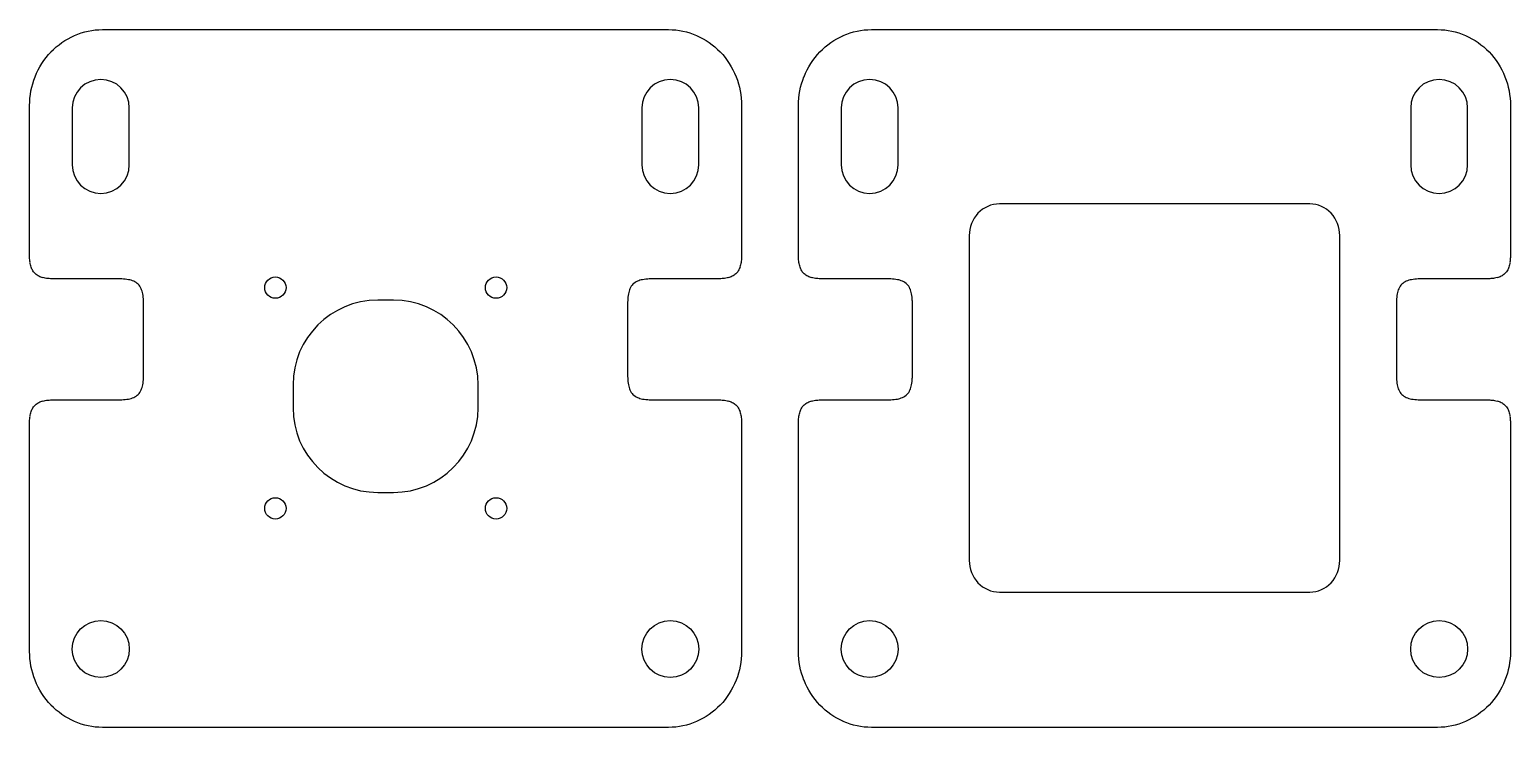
# Model space of a CAD drawing. Extents: x -1584 to -1376, y 5 to 103.
import ezdxf

# ---------------------------------------------------------------- set-up
doc = ezdxf.new("R2010")
doc.units = 0
doc.layers.add('KIT', color=7, linetype='CONTINUOUS')

msp = doc.modelspace()

# ---------------------------------------------------------------- linework, layer by layer
at = {"layer": 'KIT'}
for p, q in [((-1573.84, 102.77), (-1494.32, 102.77)), ((-1465.84, 102.77), (-1386.32, 102.77)), ((-1584.08, 70.77), (-1584.08, 92.09)), ((-1578.08, 91.77), (-1578.08, 83.77)), ((-1570.08, 83.77), (-1570.08, 91.77)), ((-1498.08, 91.77), (-1498.08, 83.77)), ((-1490.08, 83.77), (-1490.08, 91.77)), ((-1484.08, 92.09), (-1484.08, 70.77)), ((-1476.08, 70.77), (-1476.08, 92.09)), ((-1470.08, 91.77), (-1470.08, 83.77)), ((-1462.08, 83.77), (-1462.08, 91.77)), ((-1390.08, 91.77), (-1390.08, 83.77)), ((-1382.08, 83.77), (-1382.08, 91.77)), ((-1376.08, 92.09), (-1376.08, 70.77)), ((-1404.27, 78.29), (-1447.85, 78.29)), ((-1452.08, 73.86), (-1452.08, 28.2)), ((-1400.04, 28.2), (-1400.04, 73.86)), ((-1572.08, 67.76), (-1580.81, 67.77)), ((-1487.34, 67.77), (-1496.08, 67.76)), ((-1464.08, 67.76), (-1472.81, 67.77)), ((-1379.34, 67.77), (-1388.08, 67.76)), ((-1532.98, 64.77), (-1535.18, 64.77)), ((-1568.08, 54.78), (-1568.08, 63.76)), ((-1500.08, 63.76), (-1500.08, 54.78)), ((-1460.08, 54.78), (-1460.08, 63.76)), ((-1392.08, 63.76), (-1392.08, 54.78)), ((-1547.08, 52.87), (-1547.08, 49.67)), ((-1521.08, 49.67), (-1521.08, 52.87)), ((-1580.81, 50.77), (-1572.08, 50.78)), ((-1496.08, 50.78), (-1487.34, 50.77)), ((-1472.81, 50.77), (-1464.08, 50.78)), ((-1388.08, 50.78), (-1379.34, 50.77)), ((-1584.08, 15.45), (-1584.08, 47.77)), ((-1484.08, 47.77), (-1484.08, 15.45)), ((-1476.08, 15.45), (-1476.08, 47.77)), ((-1376.08, 47.77), (-1376.08, 15.45)), ((-1535.18, 37.77), (-1532.98, 37.77)), ((-1447.85, 23.77), (-1404.27, 23.77)), ((-1494.32, 4.77), (-1573.84, 4.77)), ((-1386.32, 4.77), (-1465.84, 4.77))]:
    msp.add_line(p, q, dxfattribs=at)
for centre, radius in [((-1549.56, 66.53), 1.5), ((-1518.56, 66.53), 1.5), ((-1549.56, 35.53), 1.5), ((-1518.56, 35.53), 1.5), ((-1574.08, 15.77), 4), ((-1494.08, 15.77), 4), ((-1466.08, 15.77), 4), ((-1386.08, 15.77), 4)]:
    msp.add_circle(centre, radius, dxfattribs=at)
at = {"layer": 'KIT', "extrusion": (0, 0, -1)}
for centre, radius, start, end in [((1573.66, 92.52), 10.28, 43.8065, 66.4044), ((1573.84, 92.93), 9.84, 66.4044, 90), ((1494.32, 92.93), 9.84, 90, 113.5956), ((1494.5, 92.52), 10.28, 113.5956, 136.1935), ((1465.66, 92.52), 10.28, 43.8065, 66.4044), ((1465.84, 92.93), 9.84, 66.4044, 90), ((1386.32, 92.93), 9.84, 90, 113.5956), ((1386.5, 92.52), 10.28, 113.5956, 136.1935), ((1573.38, 92.26), 10.66, 21.4502, 43.8065), ((1494.77, 92.26), 10.66, 136.1935, 158.5498), ((1465.38, 92.26), 10.66, 21.4502, 43.8065), ((1386.77, 92.26), 10.66, 136.1935, 158.5498), ((1572.95, 92.09), 11.13, 360, 21.4502), ((1495.2, 92.09), 11.13, 158.5498, 180), ((1464.95, 92.09), 11.13, 360, 21.4502), ((1387.2, 92.09), 11.13, 158.5498, 180), ((1575.04, 71.3), 9.06, 352.3053, 356.6642), ((1493.12, 71.3), 9.06, 183.3358, 187.6947), ((1467.04, 71.3), 9.06, 352.3053, 356.6642), ((1385.12, 71.3), 9.06, 183.3358, 187.6947), ((1580.26, 70.59), 3.78, 341.8893, 352.3053), ((1581.34, 70.24), 2.65, 329.4184, 341.8893), ((1581.99, 69.86), 1.9, 312.0727, 329.4184), ((1486.17, 69.86), 1.9, 210.5816, 227.9273), ((1486.81, 70.24), 2.65, 198.1107, 210.5816), ((1487.89, 70.59), 3.78, 187.6947, 198.1107), ((1472.26, 70.59), 3.78, 341.8893, 352.3053), ((1473.34, 70.24), 2.65, 329.4184, 341.8893), ((1473.99, 69.86), 1.9, 312.0727, 329.4184), ((1378.17, 69.86), 1.9, 210.5816, 227.9273), ((1378.81, 70.24), 2.65, 198.1107, 210.5816), ((1379.89, 70.59), 3.78, 187.6947, 198.1107), ((1581.93, 69.92), 1.98, 295.0902, 312.0727), ((1581.47, 70.91), 3.08, 284.1081, 295.0902), ((1581.13, 72.26), 4.46, 275.0187, 284.1081), ((1580.53, 79.04), 11.27, 271.4137, 275.0187), ((1487.62, 79.04), 11.27, 264.9813, 268.5863), ((1487.03, 72.26), 4.46, 255.8919, 264.9813), ((1486.69, 70.91), 3.08, 244.9098, 255.8919), ((1486.22, 69.92), 1.98, 227.9273, 244.9098), ((1473.93, 69.92), 1.98, 295.0902, 312.0727), ((1473.47, 70.91), 3.08, 284.1081, 295.0902), ((1473.13, 72.26), 4.46, 275.0187, 284.1081), ((1472.53, 79.04), 11.27, 271.4137, 275.0187), ((1379.62, 79.04), 11.27, 264.9813, 268.5863), ((1379.03, 72.26), 4.46, 255.8919, 264.9813), ((1378.69, 70.91), 3.08, 244.9098, 255.8919), ((1378.22, 69.92), 1.98, 227.9273, 244.9098), ((1581.99, 48.68), 1.9, 30.5816, 47.9273), ((1581.93, 48.62), 1.98, 47.9273, 64.9098), ((1581.47, 47.63), 3.08, 64.9098, 75.8919), ((1581.13, 46.28), 4.46, 75.8919, 84.9813), ((1580.53, 39.5), 11.27, 84.9813, 88.5863), ((1487.62, 39.5), 11.27, 91.4137, 95.0187), ((1487.03, 46.28), 4.46, 95.0187, 104.1081), ((1486.69, 47.63), 3.08, 104.1081, 115.0902), ((1486.22, 48.62), 1.98, 115.0902, 132.0727), ((1486.17, 48.68), 1.9, 132.0727, 149.4184), ((1473.99, 48.68), 1.9, 30.5816, 47.9273), ((1473.93, 48.62), 1.98, 47.9273, 64.9098), ((1473.47, 47.63), 3.08, 64.9098, 75.8919), ((1473.13, 46.28), 4.46, 75.8919, 84.9813), ((1472.53, 39.5), 11.27, 84.9813, 88.5863), ((1379.62, 39.5), 11.27, 91.4137, 95.0187), ((1379.03, 46.28), 4.46, 95.0187, 104.1081), ((1378.69, 47.63), 3.08, 104.1081, 115.0902), ((1378.22, 48.62), 1.98, 115.0902, 132.0727), ((1378.17, 48.68), 1.9, 132.0727, 149.4184), ((1575.04, 47.24), 9.06, 3.3358, 7.6947), ((1580.26, 47.95), 3.78, 7.6947, 18.1107), ((1581.34, 48.3), 2.65, 18.1107, 30.5816), ((1486.81, 48.3), 2.65, 149.4184, 161.8893), ((1487.89, 47.95), 3.78, 161.8893, 172.3053), ((1493.12, 47.24), 9.06, 172.3053, 176.6642), ((1467.04, 47.24), 9.06, 3.3358, 7.6947), ((1472.26, 47.95), 3.78, 7.6947, 18.1107), ((1473.34, 48.3), 2.65, 18.1107, 30.5816), ((1378.81, 48.3), 2.65, 149.4184, 161.8893), ((1379.89, 47.95), 3.78, 161.8893, 172.3053), ((1385.12, 47.24), 9.06, 172.3053, 176.6642), ((1572.95, 15.45), 11.13, 338.5498, 360), ((1495.2, 15.45), 11.13, 180, 201.4502), ((1464.95, 15.45), 11.13, 338.5498, 0), ((1387.2, 15.45), 11.13, 180, 201.4502), ((1573.38, 15.28), 10.66, 316.1935, 338.5498), ((1494.77, 15.28), 10.66, 201.4502, 223.8065), ((1465.38, 15.28), 10.66, 316.1935, 338.5498), ((1386.77, 15.28), 10.66, 201.4502, 223.8065), ((1573.66, 15.02), 10.28, 293.5956, 316.1935), ((1494.5, 15.02), 10.28, 223.8065, 246.4044), ((1465.66, 15.02), 10.28, 293.5956, 316.1935), ((1386.5, 15.02), 10.28, 223.8065, 246.4044), ((1573.84, 14.61), 9.84, 270, 293.5956), ((1494.32, 14.61), 9.84, 246.4044, 270), ((1465.84, 14.61), 9.84, 270, 293.5956), ((1386.32, 14.61), 9.84, 246.4044, 270)]:
    msp.add_arc(centre, radius, start, end, dxfattribs=at)
at = {"layer": 'KIT'}
for centre, radius, start, end in [((-1574.08, 91.77), 4, 360, 180), ((-1494.08, 91.77), 4, 360, 180), ((-1466.08, 91.77), 4, 360, 180), ((-1386.08, 91.77), 4, 360, 180), ((-1574.08, 83.77), 4, 180, 0), ((-1494.08, 83.77), 4, 180, 0), ((-1466.08, 83.77), 4, 180, 0), ((-1386.08, 83.77), 4, 180, 0), ((-1447.49, 73.86), 4.59, 137.2856, 180), ((-1447.85, 74.19), 4.1, 90, 137.2856), ((-1404.27, 74.19), 4.1, 42.7144, 90), ((-1404.63, 73.86), 4.59, 0, 42.7144), ((-1572.08, 28.46), 39.3, 88.6157, 90), ((-1571.27, 61.79), 5.96, 79.5085, 88.6157), ((-1570.84, 64.15), 3.56, 67.1669, 79.5085), ((-1570.22, 65.62), 1.96, 22.8331, 67.1669), ((-1497.94, 65.62), 1.96, 112.8331, 157.1669), ((-1497.32, 64.15), 3.56, 100.4915, 112.8331), ((-1496.88, 61.79), 5.96, 91.3843, 100.4915), ((-1496.08, 28.46), 39.3, 90, 91.3843), ((-1464.08, 28.46), 39.3, 88.6157, 90), ((-1463.27, 61.79), 5.96, 79.5085, 88.6157), ((-1462.84, 64.15), 3.56, 67.1669, 79.5085), ((-1462.22, 65.62), 1.96, 22.8331, 67.1669), ((-1389.94, 65.62), 1.96, 112.8331, 157.1669), ((-1389.32, 64.15), 3.56, 100.4915, 112.8331), ((-1388.88, 61.79), 5.96, 91.3843, 100.4915), ((-1388.08, 28.46), 39.3, 90, 91.3843), ((-1571.69, 65), 3.56, 10.4915, 22.8331), ((-1574.05, 64.56), 5.96, 1.3843, 10.4915), ((-1607.37, 63.76), 39.3, 360, 1.3843), ((-1535.18, 52.87), 11.9, 90, 180), ((-1532.98, 52.87), 11.9, 360, 90), ((-1460.78, 63.76), 39.3, 178.6157, 180), ((-1494.11, 64.56), 5.96, 169.5085, 178.6157), ((-1496.47, 65), 3.56, 157.1669, 169.5085), ((-1463.69, 65), 3.56, 10.4915, 22.8331), ((-1466.05, 64.56), 5.96, 1.3843, 10.4915), ((-1499.37, 63.76), 39.3, 0, 1.3843), ((-1352.78, 63.76), 39.3, 178.6157, 180), ((-1386.11, 64.56), 5.96, 169.5085, 178.6157), ((-1388.47, 65), 3.56, 157.1669, 169.5085), ((-1607.37, 54.78), 39.3, 358.6157, 360), ((-1460.78, 54.78), 39.3, 180, 181.3843), ((-1499.37, 54.78), 39.3, 358.6157, 0), ((-1352.78, 54.78), 39.3, 180, 181.3843), ((-1570.22, 52.92), 1.96, 292.8331, 337.1669), ((-1571.69, 53.54), 3.56, 337.1669, 349.5085), ((-1574.05, 53.98), 5.96, 349.5085, 358.6157), ((-1494.11, 53.98), 5.96, 181.3843, 190.4915), ((-1496.47, 53.54), 3.56, 190.4915, 202.8331), ((-1497.94, 52.92), 1.96, 202.8331, 247.1669), ((-1462.22, 52.92), 1.96, 292.8331, 337.1669), ((-1463.69, 53.54), 3.56, 337.1669, 349.5085), ((-1466.05, 53.98), 5.96, 349.5085, 358.6157), ((-1386.11, 53.98), 5.96, 181.3843, 190.4915), ((-1388.47, 53.54), 3.56, 190.4915, 202.8331), ((-1389.94, 52.92), 1.96, 202.8331, 247.1669), ((-1572.08, 90.08), 39.3, 270, 271.3843), ((-1571.27, 56.75), 5.96, 271.3843, 280.4915), ((-1570.84, 54.39), 3.56, 280.4915, 292.8331), ((-1497.32, 54.39), 3.56, 247.1669, 259.5085), ((-1496.88, 56.75), 5.96, 259.5085, 268.6157), ((-1496.08, 90.08), 39.3, 268.6157, 270), ((-1464.08, 90.08), 39.3, 270, 271.3843), ((-1463.27, 56.75), 5.96, 271.3843, 280.4915), ((-1462.84, 54.39), 3.56, 280.4915, 292.8331), ((-1389.32, 54.39), 3.56, 247.1669, 259.5085), ((-1388.88, 56.75), 5.96, 259.5085, 268.6157), ((-1388.08, 90.08), 39.3, 268.6157, 270), ((-1535.18, 49.67), 11.9, 180, 270), ((-1532.98, 49.67), 11.9, 270, 0), ((-1447.49, 28.2), 4.59, 180, 222.7144), ((-1404.63, 28.2), 4.59, 317.2856, 360), ((-1447.85, 27.87), 4.1, 222.7144, 270), ((-1404.27, 27.87), 4.1, 270, 317.2856)]:
    msp.add_arc(centre, radius, start, end, dxfattribs=at)

doc.saveas('drawing.dxf')
